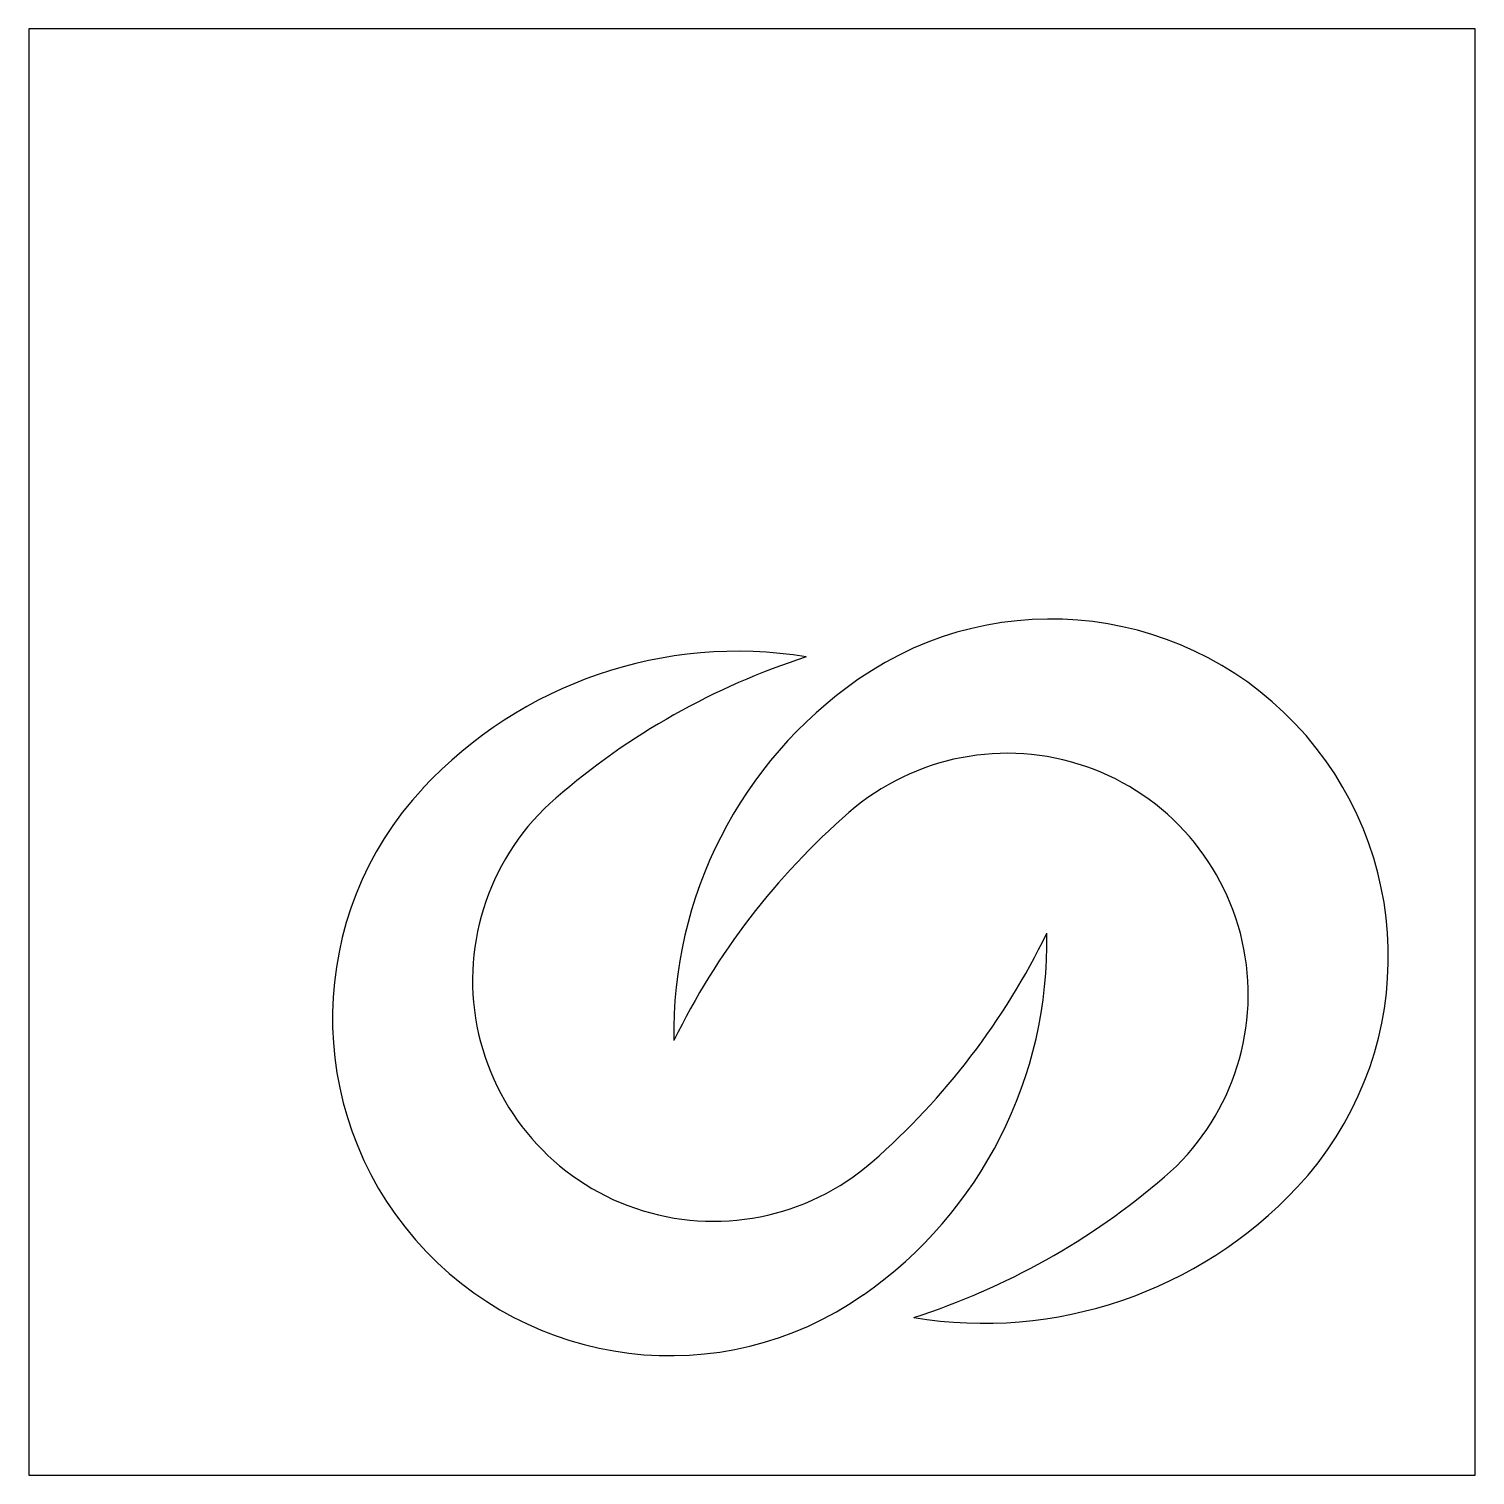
# Model space of a CAD drawing. Extents: x 0 to 300, y 0 to 300.
import ezdxf

# ---------------------------------------------------------------- set-up
doc = ezdxf.new("R2010")
doc.units = 0
doc.layers.get('0').update_dxf_attribs({"linetype": 'CONTINUOUS'})

# ---------------------------------------------------------------- blocks, each defined once
blk = doc.blocks.new('POHLED_VÝKRESU1')
at = {"color": 7, "linetype": 'CONTINUOUS'}
for p, q in [((125.06, 235), (-174.94, 235)), ((-174.94, 235), (-174.94, -65)), ((125.06, -65), (125.06, 235)), ((-174.94, -65), (125.06, -65))]:
    blk.add_line(p, q, dxfattribs=at)
for centre, radius, start, end in [((37.06, 42.57), 70.01, 316.9019, 124.8613), ((-27.95, 16.74), 89.15, 80.7865, 137.0376), ((32.53, -37.97), 150, 107.943, 130.8751), ((47.99, 26.87), 89.15, 124.8613, 181.1124), ((28, 34.73), 50, 310.7394, 131.0238), ((-41.95, 29.78), 70.01, 137.0376, 304.9969), ((-32.91, 37.64), 50, 130.8751, 311.1594), ((93.63, -40.72), 150, 131.0238, 153.9558), ((-52.92, 45.45), 89.15, 304.9969, 1.248), ((-98.72, 112.93), 150, 311.1594, 334.0915), ((-37.27, 110.5), 150, 287.8074, 310.7394), ((23.09, 55.64), 89.15, 260.6508, 316.9019)]:
    blk.add_arc(centre, radius, start, end, dxfattribs=at)

msp = doc.modelspace()

# ---------------------------------------------------------------- block references
at = {"color": 7, "linetype": 'CONTINUOUS'}
msp.add_blockref('POHLED_VÝKRESU1', (174.94, 65), dxfattribs=at)

doc.saveas('drawing.dxf')
